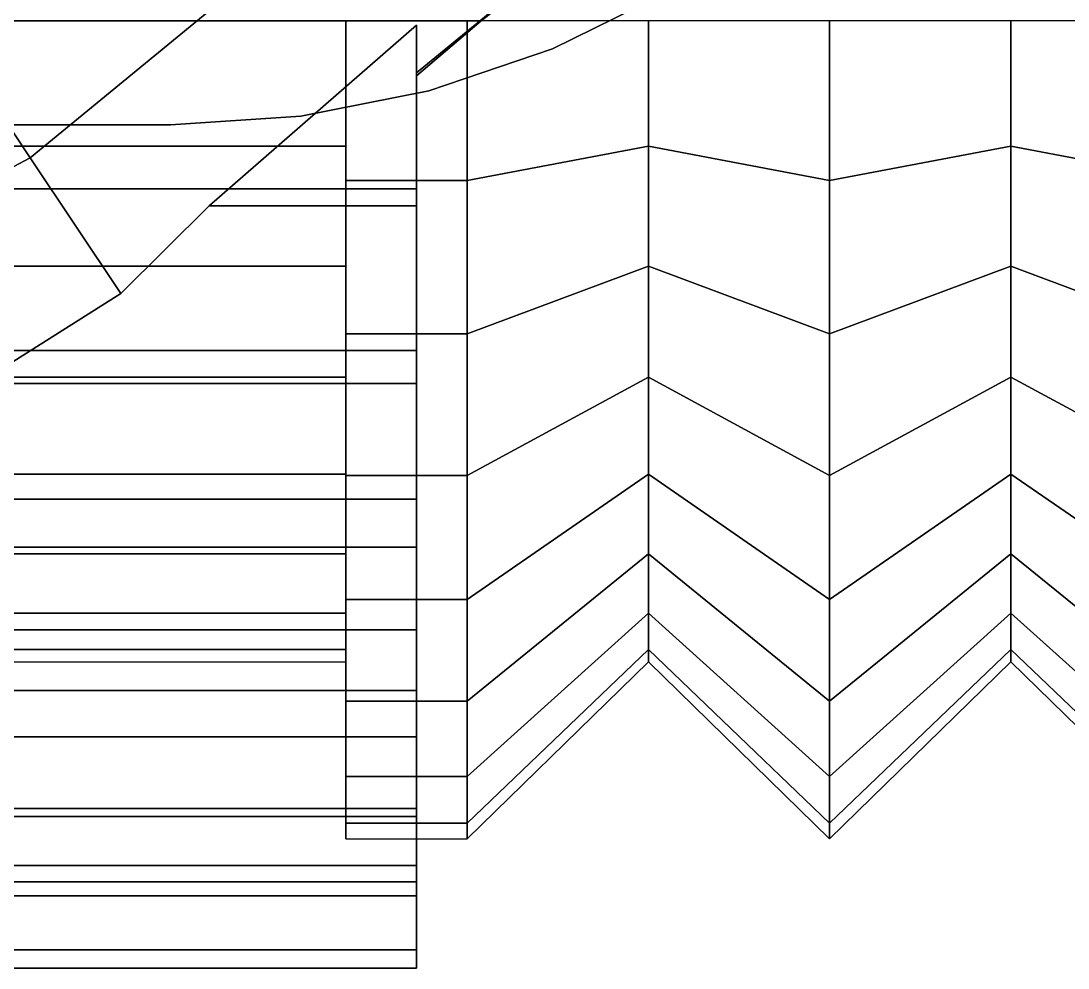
# Model space of a CAD drawing. Header units: metres. Extents: x -1080 to 1352, y -1635 to 1105.
# Drawn here: x 551.8 to 821.6, y -1038.3 to -794.2 of the extents above; entities that cross this region are included whole.
import ezdxf

# ---------------------------------------------------------------- set-up
doc = ezdxf.new("R2010")
doc.units = ezdxf.units.M

msp = doc.modelspace()

# ---------------------------------------------------------------- linework, layer by layer
at = {"layer": 'arm_half', "invisible_edges": 1}
for points in [[(200.65, -826.4, 2197.11), (635.54, -794.17, 2200.28), (200.65, -794.17, 2200.28)], [(635.54, -794.17, 2200.28), (200.65, -826.4, 2197.11), (635.54, -826.4, 2197.11)], [(635.54, -835.29, 2241.8), (666.75, -794.17, 2245.85), (635.54, -794.17, 2245.85)], [(666.75, -794.17, 2245.85), (635.54, -835.29, 2241.8), (666.75, -835.29, 2241.8)], [(635.54, -835.29, 2241.8), (635.54, -794.17, 2200.28), (635.54, -826.4, 2197.11)], [(635.54, -794.17, 2200.28), (635.54, -835.29, 2241.8), (635.54, -794.17, 2245.85)], [(713.46, -794.17, 2200.28), (666.75, -835.29, 2241.8), (713.46, -826.4, 2197.11)], [(666.75, -835.29, 2241.8), (713.46, -794.17, 2200.28), (666.75, -794.17, 2245.85)], [(760.18, -835.29, 2241.8), (713.46, -794.17, 2200.28), (713.46, -826.4, 2197.11)], [(713.46, -794.17, 2200.28), (760.18, -835.29, 2241.8), (760.18, -794.17, 2245.85)], [(806.89, -794.17, 2200.28), (760.18, -835.29, 2241.8), (806.89, -826.4, 2197.11)], [(760.18, -835.29, 2241.8), (806.89, -794.17, 2200.28), (760.18, -794.17, 2245.85)], [(853.61, -835.29, 2241.8), (806.89, -794.17, 2200.28), (806.89, -826.4, 2197.11)], [(806.89, -794.17, 2200.28), (853.61, -835.29, 2241.8), (853.61, -794.17, 2245.85)], [(200.65, -857.39, 2187.72), (635.54, -826.4, 2197.11), (200.65, -826.4, 2197.11)], [(635.54, -826.4, 2197.11), (200.65, -857.39, 2187.72), (635.54, -857.39, 2187.72)], [(635.54, -874.84, 2229.81), (635.54, -826.4, 2197.11), (635.54, -857.39, 2187.72)], [(635.54, -826.4, 2197.11), (635.54, -874.84, 2229.81), (635.54, -835.29, 2241.8)], [(713.46, -826.4, 2197.11), (666.75, -874.84, 2229.81), (713.46, -857.39, 2187.72)], [(666.75, -874.84, 2229.81), (713.46, -826.4, 2197.11), (666.75, -835.29, 2241.8)], [(760.18, -874.84, 2229.81), (713.46, -826.4, 2197.11), (713.46, -857.39, 2187.72)], [(713.46, -826.4, 2197.11), (760.18, -874.84, 2229.81), (760.18, -835.29, 2241.8)], [(806.89, -826.4, 2197.11), (760.18, -874.84, 2229.81), (806.89, -857.39, 2187.72)], [(760.18, -874.84, 2229.81), (806.89, -826.4, 2197.11), (760.18, -835.29, 2241.8)], [(853.61, -874.84, 2229.81), (806.89, -826.4, 2197.11), (806.89, -857.39, 2187.72)], [(806.89, -826.4, 2197.11), (853.61, -874.84, 2229.81), (853.61, -835.29, 2241.8)], [(635.54, -874.84, 2229.81), (666.75, -835.29, 2241.8), (635.54, -835.29, 2241.8)], [(666.75, -835.29, 2241.8), (635.54, -874.84, 2229.81), (666.75, -874.84, 2229.81)], [(200.65, -885.95, 2172.46), (635.54, -857.39, 2187.72), (200.65, -857.39, 2187.72)], [(635.54, -857.39, 2187.72), (200.65, -885.95, 2172.46), (635.54, -885.95, 2172.46)], [(635.54, -911.28, 2210.35), (635.54, -857.39, 2187.72), (635.54, -885.95, 2172.46)], [(635.54, -857.39, 2187.72), (635.54, -911.28, 2210.35), (635.54, -874.84, 2229.81)], [(713.46, -857.39, 2187.72), (666.75, -911.28, 2210.35), (713.46, -885.95, 2172.46)], [(666.75, -911.28, 2210.35), (713.46, -857.39, 2187.72), (666.75, -874.84, 2229.81)], [(760.18, -911.28, 2210.35), (713.46, -857.39, 2187.72), (713.46, -885.95, 2172.46)], [(713.46, -857.39, 2187.72), (760.18, -911.28, 2210.35), (760.18, -874.84, 2229.81)], [(806.89, -857.39, 2187.72), (760.18, -911.28, 2210.35), (806.89, -885.95, 2172.46)], [(760.18, -911.28, 2210.35), (806.89, -857.39, 2187.72), (760.18, -874.84, 2229.81)], [(853.61, -911.28, 2210.35), (806.89, -857.39, 2187.72), (806.89, -885.95, 2172.46)], [(806.89, -857.39, 2187.72), (853.61, -911.28, 2210.35), (853.61, -874.84, 2229.81)], [(635.54, -911.28, 2210.35), (666.75, -874.84, 2229.81), (635.54, -874.84, 2229.81)], [(666.75, -874.84, 2229.81), (635.54, -911.28, 2210.35), (666.75, -911.28, 2210.35)], [(200.65, -910.99, 2151.93), (635.54, -885.95, 2172.46), (200.65, -885.95, 2172.46)], [(635.54, -885.95, 2172.46), (200.65, -910.99, 2151.93), (635.54, -910.99, 2151.93)], [(635.54, -943.23, 2184.15), (635.54, -885.95, 2172.46), (635.54, -910.99, 2151.93)], [(635.54, -885.95, 2172.46), (635.54, -943.23, 2184.15), (635.54, -911.28, 2210.35)], [(713.46, -885.95, 2172.46), (666.75, -943.23, 2184.15), (713.46, -910.99, 2151.93)], [(666.75, -943.23, 2184.15), (713.46, -885.95, 2172.46), (666.75, -911.28, 2210.35)], [(760.18, -943.23, 2184.15), (713.46, -885.95, 2172.46), (713.46, -910.99, 2151.93)], [(713.46, -885.95, 2172.46), (760.18, -943.23, 2184.15), (760.18, -911.28, 2210.35)], [(806.89, -885.95, 2172.46), (760.18, -943.23, 2184.15), (806.89, -910.99, 2151.93)], [(760.18, -943.23, 2184.15), (806.89, -885.95, 2172.46), (760.18, -911.28, 2210.35)], [(853.61, -943.23, 2184.15), (806.89, -885.95, 2172.46), (806.89, -910.99, 2151.93)], [(806.89, -885.95, 2172.46), (853.61, -943.23, 2184.15), (853.61, -911.28, 2210.35)], [(635.54, -931.53, 2126.92), (200.65, -910.99, 2151.93), (200.65, -931.53, 2126.92)], [(200.65, -910.99, 2151.93), (635.54, -931.53, 2126.92), (635.54, -910.99, 2151.93)], [(635.54, -969.44, 2152.23), (635.54, -910.99, 2151.93), (635.54, -931.53, 2126.92)], [(635.54, -910.99, 2151.93), (635.54, -969.44, 2152.23), (635.54, -943.23, 2184.15)], [(635.54, -943.23, 2184.15), (666.75, -911.28, 2210.35), (635.54, -911.28, 2210.35)], [(666.75, -911.28, 2210.35), (635.54, -943.23, 2184.15), (666.75, -943.23, 2184.15)], [(713.46, -910.99, 2151.93), (666.75, -969.44, 2152.23), (713.46, -931.53, 2126.92)], [(666.75, -969.44, 2152.23), (713.46, -910.99, 2151.93), (666.75, -943.23, 2184.15)], [(760.18, -969.44, 2152.23), (713.46, -910.99, 2151.93), (713.46, -931.53, 2126.92)], [(713.46, -910.99, 2151.93), (760.18, -969.44, 2152.23), (760.18, -943.23, 2184.15)], [(806.89, -910.99, 2151.93), (760.18, -969.44, 2152.23), (806.89, -931.53, 2126.92)], [(760.18, -969.44, 2152.23), (806.89, -910.99, 2151.93), (760.18, -943.23, 2184.15)], [(853.61, -969.44, 2152.23), (806.89, -910.99, 2151.93), (806.89, -931.53, 2126.92)], [(806.89, -910.99, 2151.93), (853.61, -969.44, 2152.23), (853.61, -943.23, 2184.15)], [(635.54, -946.8, 2098.38), (200.65, -931.53, 2126.92), (200.65, -946.8, 2098.38)], [(200.65, -931.53, 2126.92), (635.54, -946.8, 2098.38), (635.54, -931.53, 2126.92)], [(635.54, -988.92, 2115.81), (635.54, -931.53, 2126.92), (635.54, -946.8, 2098.38)], [(635.54, -931.53, 2126.92), (635.54, -988.92, 2115.81), (635.54, -969.44, 2152.23)], [(713.46, -931.53, 2126.92), (666.75, -988.92, 2115.81), (713.46, -946.8, 2098.38)], [(666.75, -988.92, 2115.81), (713.46, -931.53, 2126.92), (666.75, -969.44, 2152.23)], [(760.18, -988.92, 2115.81), (713.46, -931.53, 2126.92), (713.46, -946.8, 2098.38)], [(713.46, -931.53, 2126.92), (760.18, -988.92, 2115.81), (760.18, -969.44, 2152.23)], [(806.89, -931.53, 2126.92), (760.18, -988.92, 2115.81), (806.89, -946.8, 2098.38)], [(760.18, -988.92, 2115.81), (806.89, -931.53, 2126.92), (760.18, -969.44, 2152.23)], [(853.61, -988.92, 2115.81), (806.89, -931.53, 2126.92), (806.89, -946.8, 2098.38)], [(806.89, -931.53, 2126.92), (853.61, -988.92, 2115.81), (853.61, -969.44, 2152.23)], [(666.75, -969.44, 2152.23), (635.54, -943.23, 2184.15), (635.54, -969.44, 2152.23)], [(635.54, -943.23, 2184.15), (666.75, -969.44, 2152.23), (666.75, -943.23, 2184.15)], [(635.54, -956.2, 2067.41), (200.65, -946.8, 2098.38), (200.65, -956.2, 2067.41)], [(200.65, -946.8, 2098.38), (635.54, -956.2, 2067.41), (635.54, -946.8, 2098.38)], [(635.54, -1000.92, 2076.3), (635.54, -946.8, 2098.38), (635.54, -956.2, 2067.41)], [(635.54, -946.8, 2098.38), (635.54, -1000.92, 2076.3), (635.54, -988.92, 2115.81)], [(713.46, -946.8, 2098.38), (666.75, -1000.92, 2076.3), (713.46, -956.2, 2067.41)], [(666.75, -1000.92, 2076.3), (713.46, -946.8, 2098.38), (666.75, -988.92, 2115.81)], [(760.18, -1000.92, 2076.3), (713.46, -946.8, 2098.38), (713.46, -956.2, 2067.41)], [(713.46, -946.8, 2098.38), (760.18, -1000.92, 2076.3), (760.18, -988.92, 2115.81)], [(806.89, -946.8, 2098.38), (760.18, -1000.92, 2076.3), (806.89, -956.2, 2067.41)], [(760.18, -1000.92, 2076.3), (806.89, -946.8, 2098.38), (760.18, -988.92, 2115.81)], [(853.61, -1000.92, 2076.3), (806.89, -946.8, 2098.38), (806.89, -956.2, 2067.41)], [(806.89, -946.8, 2098.38), (853.61, -1000.92, 2076.3), (853.61, -988.92, 2115.81)], [(635.54, -959.37, 2035.2), (200.65, -956.2, 2067.41), (200.65, -959.37, 2035.2)], [(200.65, -956.2, 2067.41), (635.54, -959.37, 2035.2), (635.54, -956.2, 2067.41)], [(635.54, -959.37, 2035.2), (635.54, -1000.92, 2076.3), (635.54, -956.2, 2067.41)], [(713.46, -956.2, 2067.41), (666.75, -1004.97, 2035.2), (713.46, -959.37, 2035.2)], [(666.75, -1004.97, 2035.2), (713.46, -956.2, 2067.41), (666.75, -1000.92, 2076.3)], [(713.46, -959.37, 2035.2), (760.18, -1000.92, 2076.3), (713.46, -956.2, 2067.41)], [(806.89, -956.2, 2067.41), (760.18, -1004.97, 2035.2), (806.89, -959.37, 2035.2)], [(760.18, -1004.97, 2035.2), (806.89, -956.2, 2067.41), (760.18, -1000.92, 2076.3)], [(806.89, -959.37, 2035.2), (853.61, -1000.92, 2076.3), (806.89, -956.2, 2067.41)], [(635.54, -1000.92, 2076.3), (635.54, -959.37, 2035.2), (635.54, -1004.97, 2035.2)], [(760.18, -1000.92, 2076.3), (713.46, -959.37, 2035.2), (760.18, -1004.97, 2035.2)], [(853.61, -1000.92, 2076.3), (806.89, -959.37, 2035.2), (853.61, -1004.97, 2035.2)], [(666.75, -988.92, 2115.81), (635.54, -969.44, 2152.23), (635.54, -988.92, 2115.81)], [(635.54, -969.44, 2152.23), (666.75, -988.92, 2115.81), (666.75, -969.44, 2152.23)], [(666.75, -1000.92, 2076.3), (635.54, -988.92, 2115.81), (635.54, -1000.92, 2076.3)], [(635.54, -988.92, 2115.81), (666.75, -1000.92, 2076.3), (666.75, -988.92, 2115.81)], [(666.75, -1004.97, 2035.2), (635.54, -1000.92, 2076.3), (635.54, -1004.97, 2035.2)], [(635.54, -1000.92, 2076.3), (666.75, -1004.97, 2035.2), (666.75, -1000.92, 2076.3)]]:
    msp.add_3dface(points, dxfattribs=at)
at = {"layer": 'body_half_outside'}
for points, invisible_edges in [([(554.19, -829.41, 2361.46), (660.67, -660.67, 2455.64), (519.09, -776.87, 2455.64)], 3), ([(660.67, -660.67, 2455.64), (554.19, -829.41, 2361.46), (705.35, -705.35, 2361.46)], 1), ([(554.19, -829.41, 2361.46), (653.75, -795.28, 2279.18), (705.35, -705.35, 2361.46)], 3), ([(554.19, -829.41, 1708.94), (569.39, -735.59, 1614.76), (705.35, -705.35, 1708.94)], 3), ([(738.21, -738.21, 1812.4), (554.19, -829.41, 1708.94), (705.35, -705.35, 1708.94)], 1), ([(705.35, -705.35, 2361.46), (653.75, -807.52, 2258.01), (738.21, -738.21, 2258.01)], 1), ([(653.75, -807.52, 2258.01), (705.35, -705.35, 2361.46), (653.75, -795.28, 2279.18)], 3), ([(569.39, -735.59, 1614.76), (554.19, -829.41, 1708.94), (519.09, -776.87, 1614.76)], 1), ([(554.19, -829.41, 1708.94), (738.21, -738.21, 1812.4), (653.75, -795.28, 1791.22)], 15), ([(653.75, -807.52, 2258.01), (670.39, -794.17, 2257.1), (738.21, -738.21, 2258.01)], 3), ([(653.75, -795.28, 1791.22), (738.21, -738.21, 1812.4), (653.75, -807.52, 1812.4)], 1), ([(738.21, -738.21, 1812.4), (670.39, -794.17, 1813.3), (653.75, -807.52, 1812.4)], 3), ([(724.87, -750.88, 2252.84), (738.21, -738.21, 2258.01), (670.39, -794.17, 2257.1)], 3), ([(670.39, -794.17, 1813.3), (738.21, -738.21, 1812.4), (724.87, -750.88, 1817.57)], 3), ([(724.87, -750.88, 2252.84), (180.68, -794.17, 2257.1), (180.68, -750.88, 2252.84)], 1), ([(180.68, -794.17, 2257.1), (724.87, -750.88, 2252.84), (670.39, -794.17, 2257.1)], 1), ([(670.39, -794.17, 1813.3), (180.68, -750.88, 1817.57), (180.68, -794.17, 1813.3)], 1), ([(180.68, -750.88, 1817.57), (670.39, -794.17, 1813.3), (724.87, -750.88, 1817.57)], 1), ([(519.09, -776.87, 2455.64), (381.73, -921.59, 2361.46), (554.19, -829.41, 2361.46)], 1), ([(554.19, -829.41, 1708.94), (492.94, -790.84, 1614.76), (519.09, -776.87, 1614.76)], 1), ([(492.94, -790.84, 1614.76), (554.19, -829.41, 1708.94), (409.74, -835.31, 1614.76)], 3), ([(653.75, -837.46, 1817.57), (180.68, -794.17, 1813.3), (180.68, -837.46, 1817.57)], 1), ([(180.68, -794.17, 1813.3), (653.75, -837.46, 1817.57), (653.75, -808.29, 1814.69)], 13), ([(670.39, -794.17, 1813.3), (180.68, -794.17, 1813.3), (653.75, -808.29, 1814.69)], 2), ([(670.39, -794.17, 2257.1), (180.68, -837.46, 2252.84), (180.68, -794.17, 2257.1)], 1), ([(180.68, -837.46, 2252.84), (670.39, -794.17, 2257.1), (653.75, -808.29, 2255.71)], 13), ([(554.19, -829.41, 2361.46), (600.31, -841.79, 2274.6), (653.75, -795.28, 2279.18)], 13), ([(600.31, -841.79, 1795.8), (554.19, -829.41, 1708.94), (653.75, -795.28, 1791.22)], 3), ([(670.39, -794.17, 2257.1), (653.75, -807.52, 2258.01), (653.75, -808.29, 2255.71)], 1), ([(653.75, -808.29, 1814.69), (653.75, -807.52, 1812.4), (670.39, -794.17, 1813.3)], 2), ([(653.75, -837.46, 1817.57), (653.75, -841.79, 1795.8), (653.75, -795.28, 1791.22)], 13), ([(653.75, -837.46, 1817.57), (653.75, -795.28, 1791.22), (653.75, -807.52, 1812.4)], 13), ([(653.75, -841.79, 2274.6), (653.75, -837.46, 2252.84), (653.75, -795.28, 2279.18)], 3), ([(653.75, -795.28, 2279.18), (653.75, -837.46, 2252.84), (653.75, -807.52, 2258.01)], 3), ([(653.75, -837.46, 2252.84), (180.68, -837.46, 2252.84), (653.75, -808.29, 2255.71)], 2), ([(653.75, -837.46, 1817.57), (653.75, -807.52, 1812.4), (653.75, -808.29, 1814.69)], 1), ([(653.75, -807.52, 2258.01), (653.75, -837.46, 2252.84), (653.75, -808.29, 2255.71)], 1), ([(577.58, -864.41, 1802.67), (381.73, -921.59, 1708.94), (554.19, -829.41, 1708.94)], 1), ([(381.73, -921.59, 1708.94), (409.74, -835.31, 1614.76), (554.19, -829.41, 1708.94)], 3), ([(381.73, -921.59, 2361.46), (577.58, -864.41, 2267.74), (554.19, -829.41, 2361.46)], 1), ([(600.31, -841.79, 2274.6), (554.19, -829.41, 2361.46), (577.58, -864.41, 2267.74)], 1), ([(554.19, -829.41, 1708.94), (600.31, -841.79, 1795.8), (577.58, -864.41, 1802.67)], 1), ([(653.75, -879.08, 1830.19), (180.68, -837.46, 1817.57), (180.68, -879.08, 1830.19)], 1), ([(180.68, -837.46, 1817.57), (653.75, -879.08, 1830.19), (653.75, -837.46, 1817.57)], 1), ([(653.75, -837.46, 2252.84), (180.68, -879.08, 2240.21), (180.68, -837.46, 2252.84)], 1), ([(180.68, -879.08, 2240.21), (653.75, -837.46, 2252.84), (653.75, -879.08, 2240.21)], 1), ([(653.75, -879.08, 1830.19), (653.75, -841.79, 1795.8), (653.75, -837.46, 1817.57)], 3), ([(653.75, -841.79, 2274.6), (653.75, -879.08, 2240.21), (653.75, -837.46, 2252.84)], 13), ([(577.58, -864.41, 2267.74), (653.75, -887.58, 2260.71), (600.31, -841.79, 2274.6)], 3), ([(653.75, -887.58, 1809.69), (577.58, -864.41, 1802.67), (600.31, -841.79, 1795.8)], 13), ([(600.31, -841.79, 2274.6), (653.75, -887.58, 2260.71), (653.75, -841.79, 2274.6)], 1), ([(653.75, -887.58, 1809.69), (600.31, -841.79, 1795.8), (653.75, -841.79, 1795.8)], 1), ([(653.75, -879.08, 1830.19), (653.75, -887.58, 1809.69), (653.75, -841.79, 1795.8)], 13), ([(653.75, -887.58, 2260.71), (653.75, -879.08, 2240.21), (653.75, -841.79, 2274.6)], 3), ([(381.73, -921.59, 1708.94), (577.58, -864.41, 1802.67), (399.52, -964.52, 1812.4)], 3), ([(381.73, -921.59, 2361.46), (540.9, -887.58, 2260.71), (577.58, -864.41, 2267.74)], 13), ([(399.52, -964.52, 1812.4), (577.58, -864.41, 1802.67), (540.9, -887.58, 1809.69)], 13), ([(653.75, -887.58, 2260.71), (577.58, -864.41, 2267.74), (540.9, -887.58, 2260.71)], 1), ([(577.58, -864.41, 1802.67), (653.75, -887.58, 1809.69), (540.9, -887.58, 1809.69)], 1), ([(653.75, -917.45, 1850.7), (180.68, -879.08, 1830.19), (180.68, -917.45, 1850.7)], 1), ([(180.68, -879.08, 1830.19), (653.75, -917.45, 1850.7), (653.75, -879.08, 1830.19)], 1), ([(653.75, -879.08, 2240.21), (180.68, -917.45, 2219.7), (180.68, -879.08, 2240.21)], 1), ([(180.68, -917.45, 2219.7), (653.75, -879.08, 2240.21), (653.75, -917.45, 2219.7)], 1), ([(653.75, -917.45, 1850.7), (653.75, -887.58, 1809.69), (653.75, -879.08, 1830.19)], 3), ([(653.75, -887.58, 2260.71), (653.75, -917.45, 2219.7), (653.75, -879.08, 2240.21)], 13), ([(653.75, -929.78, 1832.25), (534, -892.64, 1812.4), (540.9, -887.58, 1809.69)], 13), ([(534, -892.64, 2258.01), (653.75, -929.78, 2238.15), (540.9, -887.58, 2260.71)], 3), ([(653.75, -929.78, 1832.25), (540.9, -887.58, 1809.69), (653.75, -887.58, 1809.69)], 1), ([(540.9, -887.58, 2260.71), (653.75, -929.78, 2238.15), (653.75, -887.58, 2260.71)], 1), ([(653.75, -917.45, 1850.7), (653.75, -929.78, 1832.25), (653.75, -887.58, 1809.69)], 13), ([(653.75, -929.78, 2238.15), (653.75, -917.45, 2219.7), (653.75, -887.58, 2260.71)], 3), ([(534, -892.64, 1812.4), (653.75, -929.78, 1832.25), (475.36, -929.78, 1832.25)], 1), ([(653.75, -929.78, 2238.15), (534, -892.64, 2258.01), (475.36, -929.78, 2238.15)], 1), ([(653.75, -951.07, 1878.3), (180.68, -917.45, 1850.7), (180.68, -951.07, 1878.3)], 1), ([(180.68, -917.45, 1850.7), (653.75, -951.07, 1878.3), (653.75, -917.45, 1850.7)], 1), ([(653.75, -917.45, 2219.7), (180.68, -951.07, 2192.11), (180.68, -917.45, 2219.7)], 1), ([(180.68, -951.07, 2192.11), (653.75, -917.45, 2219.7), (653.75, -951.07, 2192.11)], 1), ([(653.75, -951.07, 1878.3), (653.75, -929.78, 1832.25), (653.75, -917.45, 1850.7)], 3), ([(653.75, -929.78, 2238.15), (653.75, -951.07, 2192.11), (653.75, -917.45, 2219.7)], 13), ([(653.75, -966.76, 2207.8), (475.36, -929.78, 2238.15), (422.75, -966.76, 2207.8)], 1), ([(475.36, -929.78, 1832.25), (653.75, -966.76, 1862.6), (422.75, -966.76, 1862.6)], 1), ([(475.36, -929.78, 2238.15), (653.75, -966.76, 2207.8), (653.75, -929.78, 2238.15)], 1), ([(653.75, -966.76, 1862.6), (475.36, -929.78, 1832.25), (653.75, -929.78, 1832.25)], 1), ([(653.75, -951.07, 1878.3), (653.75, -966.76, 1862.6), (653.75, -929.78, 1832.25)], 13), ([(653.75, -966.76, 2207.8), (653.75, -951.07, 2192.11), (653.75, -929.78, 2238.15)], 3), ([(180.68, -951.07, 2192.11), (653.75, -978.67, 2158.48), (180.68, -978.67, 2158.48)], 1), ([(653.75, -978.67, 2158.48), (180.68, -951.07, 2192.11), (653.75, -951.07, 2192.11)], 1), ([(180.68, -978.67, 1911.92), (653.75, -951.07, 1878.3), (180.68, -951.07, 1878.3)], 1), ([(653.75, -951.07, 1878.3), (180.68, -978.67, 1911.92), (653.75, -978.67, 1911.92)], 1), ([(653.75, -978.67, 1911.92), (653.75, -966.76, 1862.6), (653.75, -951.07, 1878.3)], 3), ([(653.75, -966.76, 2207.8), (653.75, -978.67, 2158.48), (653.75, -951.07, 2192.11)], 13), ([(653.75, -966.76, 2207.8), (369.41, -997.12, 2170.81), (653.75, -997.12, 2170.81)], 1), ([(369.41, -997.12, 2170.81), (653.75, -966.76, 2207.8), (406.15, -980.53, 2191.02)], 3), ([(653.75, -966.76, 1862.6), (406.15, -980.53, 1879.38), (422.75, -966.76, 1862.6)], 1), ([(406.15, -980.53, 1879.38), (653.75, -966.76, 1862.6), (653.75, -997.12, 1899.59)], 13), ([(406.15, -980.53, 2191.02), (653.75, -966.76, 2207.8), (422.75, -966.76, 2207.8)], 1), ([(653.75, -978.67, 1911.92), (653.75, -997.12, 1899.59), (653.75, -966.76, 1862.6)], 13), ([(653.75, -997.12, 2170.81), (653.75, -978.67, 2158.48), (653.75, -966.76, 2207.8)], 3), ([(180.68, -999.17, 1950.28), (653.75, -978.67, 1911.92), (180.68, -978.67, 1911.92)], 1), ([(653.75, -978.67, 1911.92), (180.68, -999.17, 1950.28), (653.75, -999.17, 1950.28)], 1), ([(180.68, -978.67, 2158.48), (653.75, -999.17, 2120.12), (180.68, -999.17, 2120.12)], 1), ([(653.75, -999.17, 2120.12), (180.68, -978.67, 2158.48), (653.75, -978.67, 2158.48)], 1), ([(653.75, -999.17, 1950.28), (653.75, -997.12, 1899.59), (653.75, -978.67, 1911.92)], 3), ([(653.75, -997.12, 2170.81), (653.75, -999.17, 2120.12), (653.75, -978.67, 2158.48)], 13), ([(406.15, -980.53, 1879.38), (653.75, -997.12, 1899.59), (369.41, -997.12, 1899.59)], 1), ([(653.75, -997.12, 2170.81), (320.79, -1019.68, 2128.61), (653.75, -1019.68, 2128.61)], 1), ([(320.79, -1019.68, 2128.61), (653.75, -997.12, 2170.81), (349.64, -1009.2, 2148.21)], 3), ([(369.41, -997.12, 1899.59), (653.75, -1019.68, 1941.79), (349.64, -1009.2, 1922.19)], 3), ([(349.64, -1009.2, 2148.21), (653.75, -997.12, 2170.81), (369.41, -997.12, 2170.81)], 1), ([(653.75, -1019.68, 1941.79), (369.41, -997.12, 1899.59), (653.75, -997.12, 1899.59)], 1), ([(653.75, -1011.8, 1991.91), (653.75, -1019.68, 1941.79), (653.75, -997.12, 1899.59)], 13), ([(653.75, -1011.8, 1991.91), (653.75, -997.12, 1899.59), (653.75, -999.17, 1950.28)], 3), ([(653.75, -1019.68, 2128.61), (653.75, -1011.8, 2078.49), (653.75, -997.12, 2170.81)], 3), ([(653.75, -997.12, 2170.81), (653.75, -1011.8, 2078.49), (653.75, -999.17, 2120.12)], 13), ([(180.68, -999.17, 2120.12), (653.75, -1011.8, 2078.49), (180.68, -1011.8, 2078.49)], 1), ([(653.75, -1011.8, 2078.49), (180.68, -999.17, 2120.12), (653.75, -999.17, 2120.12)], 1), ([(180.68, -1011.8, 1991.91), (653.75, -999.17, 1950.28), (180.68, -999.17, 1950.28)], 1), ([(653.75, -999.17, 1950.28), (180.68, -1011.8, 1991.91), (653.75, -1011.8, 1991.91)], 1), ([(349.64, -1009.2, 1922.19), (653.75, -1019.68, 1941.79), (320.79, -1019.68, 1941.79)], 1), ([(180.68, -1016.07, 2035.2), (653.75, -1011.8, 1991.91), (180.68, -1011.8, 1991.91)], 1), ([(653.75, -1011.8, 1991.91), (180.68, -1016.07, 2035.2), (653.75, -1016.07, 2035.2)], 1), ([(180.68, -1011.8, 2078.49), (653.75, -1016.07, 2035.2), (180.68, -1016.07, 2035.2)], 1), ([(653.75, -1016.07, 2035.2), (180.68, -1011.8, 2078.49), (653.75, -1011.8, 2078.49)], 1), ([(653.75, -1016.07, 2035.2), (653.75, -1019.68, 1941.79), (653.75, -1011.8, 1991.91)], 3), ([(653.75, -1011.8, 2078.49), (653.75, -1019.68, 2128.61), (653.75, -1016.07, 2035.2)], 3), ([(653.75, -1019.68, 2128.61), (653.75, -1019.68, 1941.79), (653.75, -1016.07, 2035.2)], 15), ([(320.79, -1019.68, 1941.79), (653.75, -1033.57, 1987.58), (288.29, -1033.57, 1987.58)], 1), ([(653.75, -1019.68, 2128.61), (288.29, -1033.57, 2082.82), (653.75, -1033.57, 2082.82)], 1), ([(288.29, -1033.57, 2082.82), (653.75, -1019.68, 2128.61), (320.79, -1019.68, 2128.61)], 1), ([(653.75, -1033.57, 1987.58), (320.79, -1019.68, 1941.79), (653.75, -1019.68, 1941.79)], 1), ([(653.75, -1033.57, 2082.82), (653.75, -1033.57, 1987.58), (653.75, -1019.68, 1941.79)], 13), ([(653.75, -1033.57, 2082.82), (653.75, -1019.68, 1941.79), (653.75, -1019.68, 2128.61)], 3), ([(287.46, -1035.93, 2011.59), (653.75, -1038.26, 2035.2), (279.79, -1038.26, 2035.2)], 1), ([(653.75, -1038.26, 2035.2), (287.46, -1035.93, 2058.81), (279.79, -1038.26, 2035.2)], 1), ([(288.29, -1033.57, 1987.58), (653.75, -1038.26, 2035.2), (287.46, -1035.93, 2011.59)], 3), ([(287.46, -1035.93, 2058.81), (653.75, -1038.26, 2035.2), (653.75, -1033.57, 2082.82)], 13), ([(287.46, -1035.93, 2058.81), (653.75, -1033.57, 2082.82), (288.29, -1033.57, 2082.82)], 1), ([(653.75, -1038.26, 2035.2), (288.29, -1033.57, 1987.58), (653.75, -1033.57, 1987.58)], 1), ([(653.75, -1033.57, 1987.58), (653.75, -1033.57, 2082.82), (653.75, -1038.26, 2035.2)], 1)]:
    msp.add_3dface(points, dxfattribs=dict(at, invisible_edges=invisible_edges))
for points in [[(653.75, -841.79, 1795.8), (600.31, -841.79, 1795.8), (653.75, -795.28, 1791.22)], [(653.75, -841.79, 2274.6), (653.75, -795.28, 2279.18), (600.31, -841.79, 2274.6)]]:
    msp.add_3dface(points, dxfattribs=at)
at = {"layer": 'leg_half'}
for points, invisible_edges in [([(0, -674.37), (813.09, -692.34), (0, -820.92)], 3), ([(0, -820.92), (813.09, -692.34), (794.4, -720.31)], 13), ([(0, -820.92), (794.4, -720.31), (772.22, -745.6)], 13), ([(0, -820.92), (772.22, -745.6), (746.93, -767.78)], 13), ([(0, -820.92), (746.93, -767.78), (718.96, -786.47)], 13), ([(0, -820.92), (718.96, -786.47), (688.79, -801.35)], 13), ([(688.79, -801.35, 23.36), (464.09, -786.68, 23.36), (461.27, -788.52, 23.36)], 13), ([(718.96, -786.47, 23.36), (464.09, -786.68, 23.36), (688.79, -801.35, 23.36)], 3), ([(718.96, -786.47), (688.79, -801.35, 23.36), (688.79, -801.35)], 1), ([(688.79, -801.35, 23.36), (718.96, -786.47), (718.96, -786.47, 23.36)], 1), ([(688.79, -801.35, 23.36), (458.22, -789.95, 23.36), (455.01, -790.95, 23.36)], 13), ([(688.79, -801.35, 23.36), (461.27, -788.52, 23.36), (458.22, -789.95, 23.36)], 13), ([(688.79, -801.35, 23.36), (448.32, -791.56, 23.36), (0, -791.56, 23.36)], 13), ([(688.79, -801.35, 23.36), (0, -791.56, 23.36), (0, -820.92, 23.36)], 13), ([(688.79, -801.35, 23.36), (451.68, -791.49, 23.36), (448.32, -791.56, 23.36)], 13), ([(688.79, -801.35, 23.36), (455.01, -790.95, 23.36), (451.68, -791.49, 23.36)], 13), ([(0, -820.92), (688.79, -801.35), (656.93, -812.16)], 13), ([(688.79, -801.35, 23.36), (0, -820.92, 23.36), (656.93, -812.16, 23.36)], 3), ([(688.79, -801.35), (656.93, -812.16, 23.36), (656.93, -812.16)], 1), ([(656.93, -812.16, 23.36), (688.79, -801.35), (688.79, -801.35, 23.36)], 1), ([(0, -820.92), (656.93, -812.16), (623.94, -818.72)], 13), ([(656.93, -812.16, 23.36), (0, -820.92, 23.36), (623.94, -818.72, 23.36)], 3), ([(656.93, -812.16), (623.94, -818.72, 23.36), (623.94, -818.72)], 1), ([(623.94, -818.72, 23.36), (656.93, -812.16), (656.93, -812.16, 23.36)], 1), ([(0, -820.92), (623.94, -818.72), (590.37, -820.92)], 1), ([(623.94, -818.72, 23.36), (0, -820.92, 23.36), (590.37, -820.92, 23.36)], 1), ([(623.94, -818.72), (590.37, -820.92, 23.36), (590.37, -820.92)], 1), ([(590.37, -820.92, 23.36), (623.94, -818.72), (623.94, -818.72, 23.36)], 1), ([(590.37, -820.92), (0, -820.92, 17.05), (0, -820.92)], 1), ([(0, -820.92, 17.05), (590.37, -820.92, 23.36), (0, -820.92, 23.36)], 1), ([(590.37, -820.92, 23.36), (0, -820.92, 17.05), (590.37, -820.92)], 3)]:
    msp.add_3dface(points, dxfattribs=dict(at, invisible_edges=invisible_edges))

doc.saveas('drawing.dxf')
